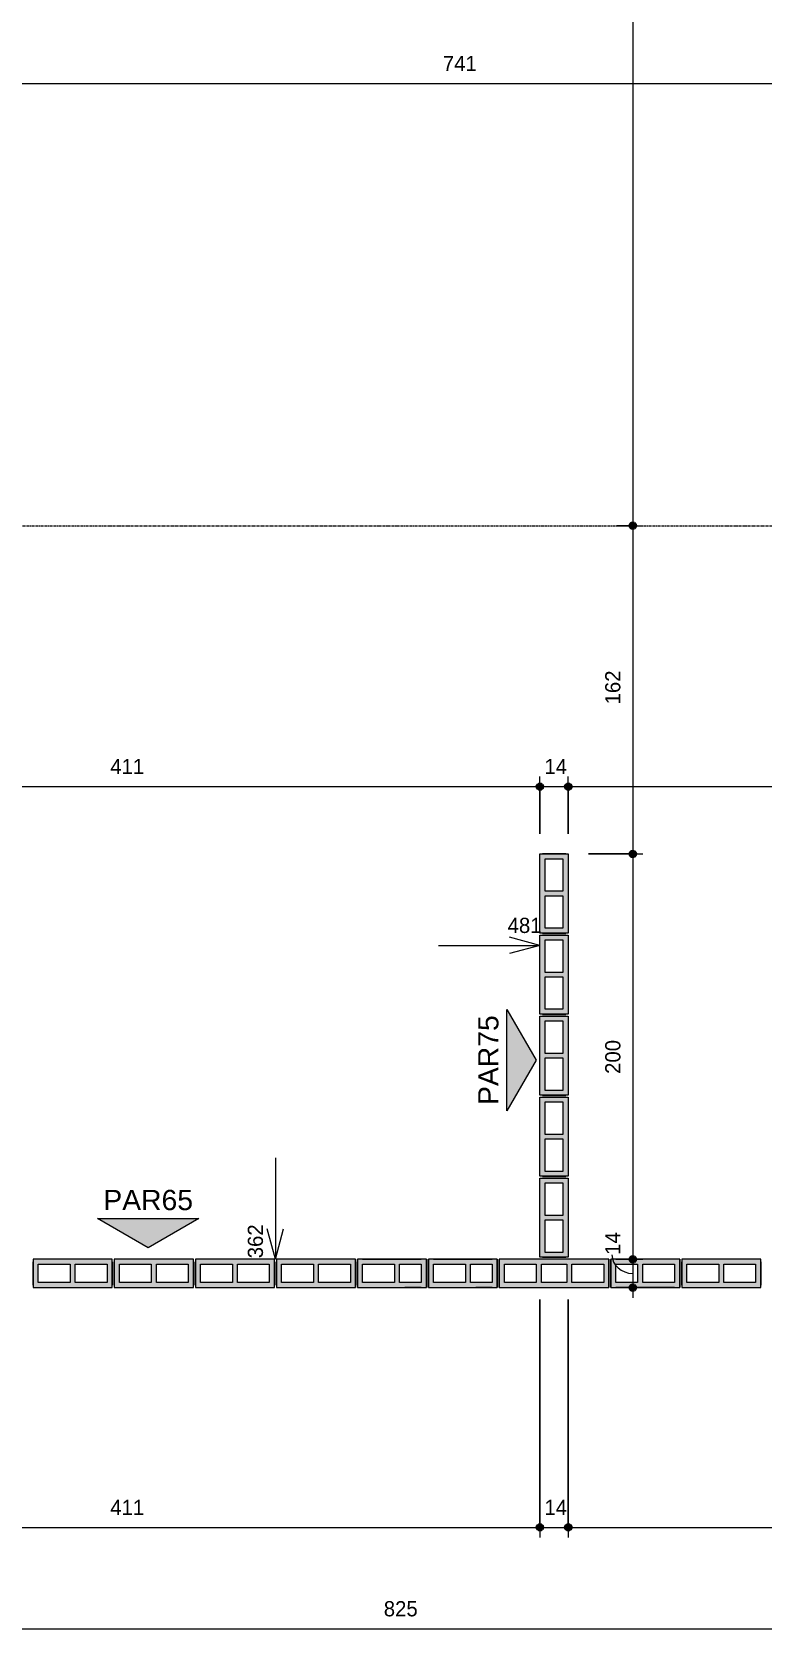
# Model space of a CAD drawing. Header units: centimetres. Extents: x 170 to 13828, y -2277 to 8860.
# Drawn here: x 13027 to 13387, y -686 to 110 of the extents above; entities that cross this region are included whole.
import ezdxf

# ---------------------------------------------------------------- set-up
doc = ezdxf.new("R2010")
doc.units = ezdxf.units.CM
doc.linetypes.add('Linha de eixo', pattern=[2.2225, 1.27, -0.3175, 0.3175, -0.3175])
for name, color, linetype, lineweight, true_color in [('A-ANNO-DIMS-1', 1, 'Continuous', 9, 0xff0000), ('G-ANNO-SYMB-1', 251, 'Continuous', 9, 0x646464), ('S-BEAM-3', 9, 'Continuous', 9, 0xc0c0c0), ('S-BEAM-4', 98, 'Continuous', 9, 0x004000), ('S-BEAM-8', 142, 'Continuous', 9, 0x0080c0)]:
    doc.layers.add(name, color=color, linetype=linetype, lineweight=lineweight, true_color=true_color)
for name, color, linetype, lineweight in [('A-ANNO-DIMS-50', 7, 'Continuous', 9), ('A-DETL-GENF', 7, 'Continuous', 9), ('G-ANNO-SYMB', 7, 'Continuous', 9), ('S-BEAM', 7, 'Continuous', 9), ('S-BEAM-2', 7, 'Continuous', 13), ('S-GRID-1', 7, 'Linha de eixo', 9)]:
    doc.layers.add(name, color=color, linetype=linetype, lineweight=lineweight)
doc.styles.add('Arial_1', font='arial.ttf', dxfattribs={"height": 10})
doc.styles.add('Bahnschrift_13', font='', dxfattribs={"height": 7.5})
doc.styles.get('Bahnschrift_13').set_extended_font_data('Bahnschrift')
doc.dimstyles.new('COTA_ACUMULADA', dxfattribs={"dimscale": 30.48, "dimtxt": 8.33133, "dimasz": 0.049213, "dimexe": 0, "dimexo": 0.0625, "dimgap": 0.131234, "dimtad": 0, "dimjust": 2, "dimdec": 0, "dimzin": 0, "dimdsep": 46, "dimtxsty": 'Bahnschrift_13', "dimblk1": 'NONE', "dimblk2": 'OPEN30', "dimsah": 1, "dimcen": 0.09, "dimse1": 1, "dimsd1": 1, "dimazin": 0, "dimtfac": 1, "dimtdec": 4, "dimtix": 1, "dimtmove": 2, "dimatfit": 3, "dimfxl": 0, "dimfxlon": 1, "dimtvp": 1, "dimtolj": 1, "dimtzin": 0, "dimarcsym": 2})
doc.dimstyles.new('COTA_LINEAR', dxfattribs={"dimscale": 30.48, "dimtxt": 8.33133, "dimasz": 0.393701, "dimexe": 0.164042, "dimexo": 0.328084, "dimgap": 0.131234, "dimtad": 1, "dimdec": 0, "dimzin": 0, "dimdsep": 46, "dimtxsty": 'Bahnschrift_13', "dimblk1": 'DOTSMALL', "dimblk2": 'DOTSMALL', "dimsah": 1, "dimcen": 0.09, "dimdle": 0.164042, "dimazin": 0, "dimtfac": 1, "dimtdec": 4, "dimtix": 1, "dimtmove": 0, "dimatfit": 3, "dimfxl": 1, "dimtvp": 1, "dimtolj": 1, "dimtzin": 0, "dimarcsym": 2})
doc.dimstyles.new('COTA_LINEAR_2', dxfattribs={"dimscale": 30.48, "dimtxt": 8.33133, "dimasz": 0.393701, "dimexe": 0.164042, "dimexo": 0.328084, "dimgap": 0.131234, "dimtad": 1, "dimdec": 0, "dimzin": 0, "dimdsep": 46, "dimtxsty": 'Bahnschrift_13', "dimblk1": 'DOTSMALL', "dimblk2": 'DOTSMALL', "dimsah": 1, "dimcen": 0.09, "dimdle": 0.164042, "dimazin": 0, "dimtfac": 1, "dimtdec": 4, "dimtix": 1, "dimtmove": 1, "dimatfit": 3, "dimfxl": 1, "dimtvp": 1, "dimtolj": 1, "dimtzin": 0, "dimarcsym": 2})

# ---------------------------------------------------------------- blocks, each defined once
blk = doc.blocks.new('LEONE - BLOCO 14X39X1 - LEONE - BLOCO 14X39X19-2886981-COBERTURA - MODULAÇÃO 2ª FIADA')
at = {"layer": 'S-BEAM-3'}
h = blk.add_hatch(color=256, dxfattribs=at)
h.paths.add_polyline_path([(-3.78, -7), (19.5, -7), (19.5, 7), (-19.5, 7), (-19.5, -7)])
h.paths.add_polyline_path([(-3.78, -4.5), (-17, -4.5), (-17, 4.5), (-1.25, 4.5), (-1.25, -4.5)])
h.paths.add_polyline_path([(1.25, -4.5), (1.25, 4.5), (17, 4.5), (17, -4.5)])
at = {"layer": 'A-DETL-GENF'}
for p, q in [((19.5, 7), (-19.5, 7)), ((-19.5, 7), (-19.5, 0)), ((-19.5, 0), (-19.5, -7)), ((-17, -4.5), (-17, 4.5)), ((-17, 4.5), (-1.25, 4.5)), ((-1.25, 4.5), (-1.25, -4.5)), ((1.25, -4.5), (1.25, 4.5)), ((1.25, 4.5), (17, 4.5)), ((17, 4.5), (17, -4.5)), ((19.5, 0), (19.5, 7)), ((19.5, -7), (19.5, 0)), ((-19.5, -7), (19.5, -7)), ((-1.25, -4.5), (-17, -4.5)), ((17, -4.5), (1.25, -4.5))]:
    blk.add_line(p, q, dxfattribs=at)
at = {"layer": 'S-BEAM-2'}
for p, q in [((-19.5, 7), (-19.5, -7)), ((19.5, 7), (-19.5, 7)), ((-19.5, 5.75), (-19.5, -5.75)), ((-19.5, -5.75), (-19.5, 5.75)), ((19.5, -7), (19.5, 7)), ((19.5, -7), (19.5, 7)), ((19.5, 5.75), (19.5, -5.75)), ((-19.5, -7), (19.5, -7))]:
    blk.add_line(p, q, dxfattribs=at)
at = {"layer": 'S-BEAM-3'}
for p, q in [((-17, 4.5), (-1.25, 4.5)), ((-17, -4.5), (-17, 4.5)), ((-1.25, 4.5), (-1.25, -4.5)), ((1.25, 4.5), (17, 4.5)), ((1.25, -4.5), (1.25, 4.5)), ((17, 4.5), (17, -4.5)), ((-1.25, -4.5), (-17, -4.5)), ((17, -4.5), (1.25, -4.5))]:
    blk.add_line(p, q, dxfattribs=at)
blk = doc.blocks.new('LEONE - BLOCO 14x34x19 - LEONE - BLOCO 14x34x19-541693-COBERTURA - MODULAÇÃO 2ª FIADA')
at = {"layer": 'S-BEAM-8'}
h = blk.add_hatch(color=256, dxfattribs=at)
h.paths.add_polyline_path([(8.2742, -7), (19.5, -7), (19.5, 7), (-14.5, 7), (-14.5, -7), (2.5, -7)])
h.paths.add_polyline_path([(17, -4.5), (1.25, -4.5), (1.25, 4.5), (17, 4.5)])
h.paths.add_polyline_path([(-1.25, -4.5), (-12, -4.5), (-12, 4.5), (-1.25, 4.5)])
at = {"layer": 'A-DETL-GENF'}
for p, q in [((-14.5, 7), (-14.5, 0)), ((2.5, 7), (-14.5, 7)), ((-14.5, 0), (-14.5, -7)), ((-12, -4.5), (-12, 4.5)), ((-12, 4.5), (-1.25, 4.5)), ((-1.25, 4.5), (-1.25, -4.5)), ((1.25, 4.5), (17, 4.5)), ((1.25, -4.5), (1.25, 4.5)), ((19.5, 7), (2.5, 7)), ((17, 4.5), (17, -4.5)), ((19.5, 0), (19.5, 7)), ((19.5, -7), (19.5, 0)), ((-14.5, -7), (2.5, -7)), ((-1.25, -4.5), (-12, -4.5)), ((17, -4.5), (1.25, -4.5)), ((2.5, -7), (19.5, -7))]:
    blk.add_line(p, q, dxfattribs=at)
at = {"layer": 'S-BEAM-2'}
for p, q in [((-14.5, 7), (-14.5, -7)), ((19.5, 7), (-14.5, 7)), ((-14.5, 7), (-14.5, -7)), ((-14.5, -7), (-14.5, 6.8804)), ((-14.5, 5.75), (-14.5, -5.75)), ((-14.5, -5.75), (-14.5, 5.75)), ((-12, 7), (-3.9375, 7)), ((-12, 7), (-3.9375, 7)), ((17, 7), (-12, 7)), ((19.5, -7), (19.5, 7)), ((19.5, 7), (19.5, -7)), ((19.5, -7), (19.5, 7)), ((19.5, -5.75), (19.5, 5.75)), ((19.5, 5.75), (19.5, -5.75)), ((-14.5, -7), (19.5, -7)), ((-12, -7), (-3.9375, -7)), ((-12, -7), (-3.9375, -7)), ((17, -7), (-12, -7))]:
    blk.add_line(p, q, dxfattribs=at)
at = {"layer": 'S-BEAM-3'}
for p, q in [((-12, 4.5), (-1.25, 4.5)), ((-12, -4.5), (-12, 4.5)), ((-1.25, 4.5), (-1.25, -4.5)), ((1.25, 4.5), (17, 4.5)), ((1.25, -4.5), (1.25, 4.5)), ((17, 4.5), (17, -4.5)), ((-1.25, -4.5), (-12, -4.5)), ((17, -4.5), (1.25, -4.5))]:
    blk.add_line(p, q, dxfattribs=at)
blk = doc.blocks.new('LEONE - BLOCO 14X54X19 - LEONE - BLOCO 14X54X19-V5-COBERTURA - MODULAÇÃO 2ª FIADA')
at = {"layer": 'S-BEAM-4'}
h = blk.add_hatch(color=256, dxfattribs=at)
h.paths.add_polyline_path([(-27, 7), (-27, -7), (27, -7), (27, 7), (0, 7)])
h.paths.add_polyline_path([(16.88, 4.5), (24.5, 4.5), (24.5, -4.5), (8.75, -4.5), (8.75, 4.5)])
h.paths.add_polyline_path([(6.25, 4.5), (6.25, -4.5), (-6.25, -4.5), (-6.25, 4.5), (0, 4.5)])
h.paths.add_polyline_path([(-24.5, 4.5), (-8.75, 4.5), (-8.75, -4.5), (-24.5, -4.5), (-24.5, 0)])
at = {"layer": 'A-DETL-GENF'}
for p, q in [((-27, 7), (-27, 0)), ((0, 7), (-27, 7)), ((-27, 0), (-27, -7)), ((-24.5, -4.5), (-24.5, 4.5)), ((-24.5, 4.5), (-8.75, 4.5)), ((-8.75, 4.5), (-8.75, -4.5)), ((-6.25, 4.5), (6.25, 4.5)), ((-6.25, -4.5), (-6.25, 4.5)), ((27, 7), (0, 7)), ((6.25, 4.5), (6.25, -4.5)), ((8.75, -4.5), (8.75, 4.5)), ((8.75, 4.5), (24.5, 4.5)), ((24.5, 4.5), (24.5, -4.5)), ((27, 0), (27, 7)), ((-27, -7), (0, -7)), ((-8.75, -4.5), (-24.5, -4.5)), ((6.25, -4.5), (-6.25, -4.5)), ((0, -7), (27, -7)), ((24.5, -4.5), (8.75, -4.5)), ((27, -7), (27, 0))]:
    blk.add_line(p, q, dxfattribs=at)
at = {"layer": 'S-BEAM-2'}
for p, q in [((-27, 7), (-27, -7)), ((27, 7), (-27, 7)), ((-27, 7), (-27, -7)), ((-27, -7), (-27, 6.88)), ((-27, 5.75), (-27, -5.75)), ((-27, -5.75), (-27, 5.75)), ((27, -7), (27, 7)), ((27, 7), (27, -7)), ((27, -7), (27, 7)), ((27, -5.75), (27, 5.75)), ((27, 5.75), (27, -5.75)), ((-27, -7), (27, -7))]:
    blk.add_line(p, q, dxfattribs=at)
at = {"layer": 'S-BEAM-3'}
for p, q in [((-24.5, 4.5), (-8.75, 4.5)), ((-24.5, -4.5), (-24.5, 4.5)), ((-8.75, 4.5), (-8.75, -4.5)), ((-6.25, 4.5), (6.25, 4.5)), ((-6.25, -4.5), (-6.25, 4.5)), ((6.25, 4.5), (6.25, -4.5)), ((8.75, 4.5), (24.5, 4.5)), ((8.75, -4.5), (8.75, 4.5)), ((24.5, 4.5), (24.5, -4.5)), ((-8.75, -4.5), (-24.5, -4.5)), ((6.25, -4.5), (-6.25, -4.5)), ((24.5, -4.5), (8.75, -4.5))]:
    blk.add_line(p, q, dxfattribs=at)
blk = doc.blocks.new('LEONE - BLOCO 14X39X1 - LEONE - BLOCO 14X39X19-V1-COBERTURA - MODULAÇÃO 2ª FIADA')
at = {"layer": 'S-BEAM-3'}
h = blk.add_hatch(color=256, dxfattribs=at)
h.paths.add_polyline_path([(-19.5, -7), (19.5, -7), (19.5, 7), (-19.5, 7), (-19.5, -4.5)])
h.paths.add_polyline_path([(1.25, -4.5), (1.25, 4.5), (17, 4.5), (17, -4.5)])
h.paths.add_polyline_path([(-1.25, -4.5), (-17, -4.5), (-17, 4.5), (-1.25, 4.5), (-1.25, -4.16)])
at = {"layer": 'A-DETL-GENF'}
for p, q in [((19.5, 7), (-19.5, 7)), ((-19.5, 7), (-19.5, 0)), ((-19.5, 0), (-19.5, -7)), ((-17, -4.5), (-17, 4.5)), ((-17, 4.5), (-1.25, 4.5)), ((-1.25, 4.5), (-1.25, -4.5)), ((1.25, -4.5), (1.25, 4.5)), ((1.25, 4.5), (17, 4.5)), ((17, 4.5), (17, -4.5)), ((19.5, 0), (19.5, 7)), ((19.5, -7), (19.5, 0)), ((-19.5, -7), (19.5, -7)), ((-1.25, -4.5), (-17, -4.5)), ((17, -4.5), (1.25, -4.5))]:
    blk.add_line(p, q, dxfattribs=at)
at = {"layer": 'S-BEAM-2'}
for p, q in [((-19.5, 7), (-19.5, -7)), ((19.5, 7), (-19.5, 7)), ((-19.5, 5.75), (-19.5, -5.75)), ((-19.5, -5.75), (-19.5, 5.75)), ((19.5, -7), (19.5, 7)), ((19.5, -7), (19.5, 7)), ((19.5, 5.75), (19.5, -5.75)), ((-19.5, -7), (19.5, -7))]:
    blk.add_line(p, q, dxfattribs=at)
at = {"layer": 'S-BEAM-3'}
for p, q in [((-17, 4.5), (-1.25, 4.5)), ((-17, -4.5), (-17, 4.5)), ((-1.25, 4.5), (-1.25, -4.5)), ((1.25, 4.5), (17, 4.5)), ((1.25, -4.5), (1.25, 4.5)), ((17, 4.5), (17, -4.5)), ((-1.25, -4.5), (-17, -4.5)), ((17, -4.5), (1.25, -4.5))]:
    blk.add_line(p, q, dxfattribs=at)
blk = doc.blocks.new('LEONE - BLOCO 14x34x19 - LEONE - BLOCO 14x34x19-V3-COBERTURA - MODULAÇÃO 2ª FIADA')
at = {"layer": 'S-BEAM-8'}
h = blk.add_hatch(color=256, dxfattribs=at)
h.paths.add_polyline_path([(-14.5, -1.5205), (-14.5, -7), (19.5, -7), (19.5, 7), (-14.5, 7), (-14.5, 0)])
h.paths.add_polyline_path([(-12, -4.5), (-12, 4.5), (-1.25, 4.5), (-1.25, -4.5)])
h.paths.add_polyline_path([(1.25, -4.5), (1.25, 4.5), (17, 4.5), (17, -4.5), (2.5, -4.5)])
at = {"layer": 'A-DETL-GENF'}
for p, q in [((-14.5, 7), (-14.5, 0)), ((2.5, 7), (-14.5, 7)), ((-14.5, 0), (-14.5, -7)), ((-12, -4.5), (-12, 4.5)), ((-12, 4.5), (-1.25, 4.5)), ((-1.25, 4.5), (-1.25, -4.5)), ((1.25, 4.5), (17, 4.5)), ((1.25, -4.5), (1.25, 4.5)), ((19.5, 7), (2.5, 7)), ((17, 4.5), (17, -4.5)), ((19.5, 0), (19.5, 7)), ((19.5, -7), (19.5, 0)), ((-14.5, -7), (2.5, -7)), ((-1.25, -4.5), (-12, -4.5)), ((17, -4.5), (1.25, -4.5)), ((2.5, -7), (19.5, -7))]:
    blk.add_line(p, q, dxfattribs=at)
at = {"layer": 'S-BEAM-2'}
for p, q in [((-14.5, 7), (-14.5, -7)), ((19.5, 7), (-14.5, 7)), ((-14.5, 7), (-14.5, -7)), ((-14.5, -7), (-14.5, 6.8804)), ((-14.5, 5.75), (-14.5, -5.75)), ((-14.5, -5.75), (-14.5, 5.75)), ((-12, 7), (-3.9375, 7)), ((-12, 7), (-3.9375, 7)), ((17, 7), (-12, 7)), ((19.5, -7), (19.5, 7)), ((19.5, 7), (19.5, -7)), ((19.5, -7), (19.5, 7)), ((19.5, -5.75), (19.5, 5.75)), ((19.5, 5.75), (19.5, -5.75)), ((-14.5, -7), (19.5, -7)), ((-12, -7), (-3.9375, -7)), ((-12, -7), (-3.9375, -7)), ((17, -7), (-12, -7))]:
    blk.add_line(p, q, dxfattribs=at)
at = {"layer": 'S-BEAM-3'}
for p, q in [((-12, 4.5), (-1.25, 4.5)), ((-12, -4.5), (-12, 4.5)), ((-1.25, 4.5), (-1.25, -4.5)), ((1.25, 4.5), (17, 4.5)), ((1.25, -4.5), (1.25, 4.5)), ((17, 4.5), (17, -4.5)), ((-1.25, -4.5), (-12, -4.5)), ((17, -4.5), (1.25, -4.5))]:
    blk.add_line(p, q, dxfattribs=at)
blk = doc.blocks.new('LEONE - BLOCO 14X39X1 - LEONE - BLOCO 14X39X19-V10-COBERTURA - MODULAÇÃO 2ª FIADA')
at = {"layer": 'S-BEAM-3'}
h = blk.add_hatch(color=256, dxfattribs=at)
h.paths.add_polyline_path([(-19.5, 0), (-19.5, -7), (19.5, -7), (19.5, 7), (-19.5, 7), (-19.5, 4.5)])
h.paths.add_polyline_path([(-17, 4.5), (-1.25, 4.5), (-1.25, -4.5), (-17, -4.5)])
h.paths.add_polyline_path([(1.25, -4.5), (1.25, 4.5), (17, 4.5), (17, -4.5), (11.55, -4.5)])
at = {"layer": 'A-DETL-GENF'}
for p, q in [((-19.5, 7), (19.5, 7)), ((-19.5, 0), (-19.5, 7)), ((-1.25, 4.5), (-17, 4.5)), ((-17, 4.5), (-17, -4.5)), ((-1.25, -4.5), (-1.25, 4.5)), ((1.25, 4.5), (1.25, -4.5)), ((17, 4.5), (1.25, 4.5)), ((17, -4.5), (17, 4.5)), ((19.5, 7), (19.5, 0)), ((-19.5, -7), (-19.5, 0)), ((19.5, -7), (-19.5, -7)), ((-17, -4.5), (-1.25, -4.5)), ((1.25, -4.5), (17, -4.5)), ((19.5, 0), (19.5, -7))]:
    blk.add_line(p, q, dxfattribs=at)
at = {"layer": 'S-BEAM-2'}
for p, q in [((-19.5, -7), (-19.5, 7)), ((-19.5, 7), (19.5, 7)), ((-19.5, -5.75), (-19.5, 5.75)), ((-19.5, 5.75), (-19.5, -5.75)), ((19.5, 7), (19.5, -7)), ((19.5, 7), (19.5, -7)), ((19.5, -5.75), (19.5, 5.75)), ((19.5, -7), (-19.5, -7))]:
    blk.add_line(p, q, dxfattribs=at)
at = {"layer": 'S-BEAM-3'}
for p, q in [((-1.25, 4.5), (-17, 4.5)), ((-17, 4.5), (-17, -4.5)), ((-1.25, -4.5), (-1.25, 4.5)), ((17, 4.5), (1.25, 4.5)), ((1.25, 4.5), (1.25, -4.5)), ((17, -4.5), (17, 4.5)), ((-17, -4.5), (-1.25, -4.5)), ((1.25, -4.5), (17, -4.5))]:
    blk.add_line(p, q, dxfattribs=at)
blk = doc.blocks.new('Elevação - Número de detalhe-142644-COBERTURA - MODULAÇÃO 2ª FIADA')
at = {"layer": 'G-ANNO-SYMB-1'}
blk.add_hatch(color=256, dxfattribs=at).paths.add_polyline_path([(0.5, 0), (-0.5, 0), (0, 0.289)])
at = {"layer": 'G-ANNO-SYMB'}
for p, q in [((0, 0.289), (-0.5, 0)), ((0.5, 0), (0, 0.289)), ((-0.5, 0), (0.5, 0))]:
    blk.add_line(p, q, dxfattribs=at)
blk = doc.blocks.new('DIMBLOCK32-COBERTURA - MODULAÇÃO 2ª FIADA')
at = {"layer": 'A-ANNO-DIMS-50', "lineweight": 35, "true_color": 0xff0000}
h = blk.add_hatch(color=1, dxfattribs=at)
edge = h.paths.add_edge_path()
edge.add_arc((12866.14, -628.11), 1.5, 0, 360)
h = blk.add_hatch(color=1, dxfattribs=at)
edge = h.paths.add_edge_path()
edge.add_arc((13277.14, -628.11), 1.5, 0, 360)
at = {"layer": 'A-ANNO-DIMS-50', "color": 1, "true_color": 0xff0000}
for p, q in [((13277.14, -515.59), (13277.14, -633.11)), ((13277.14, -628.11), (13277.14, -515.59)), ((12866.14, -580.59), (12866.14, -633.11)), ((12866.14, -628.11), (12866.14, -580.59)), ((12866.14, -628.11), (13277.14, -628.11))]:
    blk.add_line(p, q, dxfattribs=at)
at = {"layer": 'A-ANNO-DIMS-50', "color": 1, "lineweight": 35, "true_color": 0xff0000}
for centre in [(12866.14, -628.11), (13277.14, -628.11)]:
    blk.add_circle(centre, 1.5, dxfattribs=at)
at = {"layer": 'A-ANNO-DIMS-50', "color": 0, "insert": (13065.14, -614.47), "char_height": 7.5, "width": 15.6023, "attachment_point": 1, "line_spacing_factor": 1.009858, "style": 'Bahnschrift_13'}
blk.add_mtext('411', dxfattribs=at)
blk = doc.blocks.new('_DotSmall')
at = {"color": 0, "linetype": 'ByBlock', "const_width": 0.5}
blk.add_lwpolyline([(-0.0625, 0, 1), (0.0625, 0, 1)], format="xyb", close=True, dxfattribs=at)
blk = doc.blocks.new('DIMBLOCK33-COBERTURA - MODULAÇÃO 2ª FIADA')
at = {"layer": 'A-ANNO-DIMS-50', "lineweight": 35, "true_color": 0xff0000}
h = blk.add_hatch(color=1, dxfattribs=at)
edge = h.paths.add_edge_path()
edge.add_arc((13277.14, -628.11), 1.5, 0, 360)
h = blk.add_hatch(color=1, dxfattribs=at)
edge = h.paths.add_edge_path()
edge.add_arc((13291.14, -628.11), 1.5, 0, 360)
at = {"layer": 'A-ANNO-DIMS-50', "color": 1, "true_color": 0xff0000}
for p, q in [((13277.14, -515.59), (13277.14, -633.11)), ((13277.14, -628.11), (13277.14, -515.59)), ((13291.14, -515.59), (13291.14, -633.11)), ((13291.14, -628.11), (13291.14, -515.59)), ((13277.14, -628.11), (13291.14, -628.11))]:
    blk.add_line(p, q, dxfattribs=at)
at = {"layer": 'A-ANNO-DIMS-50', "color": 1, "lineweight": 35, "true_color": 0xff0000}
for centre in [(13277.14, -628.11), (13291.14, -628.11)]:
    blk.add_circle(centre, 1.5, dxfattribs=at)
at = {"layer": 'A-ANNO-DIMS-50', "color": 0, "insert": (13279.41, -614.47), "char_height": 7.5, "width": 11.3609, "attachment_point": 1, "line_spacing_factor": 1.009858, "style": 'Bahnschrift_13'}
blk.add_mtext('14', dxfattribs=at)
blk = doc.blocks.new('DIMBLOCK34-COBERTURA - MODULAÇÃO 2ª FIADA')
at = {"layer": 'A-ANNO-DIMS-50', "lineweight": 35, "true_color": 0xff0000}
h = blk.add_hatch(color=1, dxfattribs=at)
edge = h.paths.add_edge_path()
edge.add_arc((13291.14, -628.11), 1.5, 0, 360)
h = blk.add_hatch(color=1, dxfattribs=at)
edge = h.paths.add_edge_path()
edge.add_arc((13607.14, -628.11), 1.5, 0, 360)
at = {"layer": 'A-ANNO-DIMS-50', "color": 1, "true_color": 0xff0000}
for p, q in [((13291.14, -515.59), (13291.14, -633.11)), ((13291.14, -628.11), (13291.14, -515.59)), ((13607.14, -516.59), (13607.14, -633.11)), ((13607.14, -628.11), (13607.14, -516.59)), ((13291.14, -628.11), (13607.14, -628.11))]:
    blk.add_line(p, q, dxfattribs=at)
at = {"layer": 'A-ANNO-DIMS-50', "color": 1, "lineweight": 35, "true_color": 0xff0000}
for centre in [(13291.14, -628.11), (13607.14, -628.11)]:
    blk.add_circle(centre, 1.5, dxfattribs=at)
at = {"layer": 'A-ANNO-DIMS-50', "color": 0, "insert": (13441.89, -614.47), "char_height": 7.5, "width": 17.4201, "attachment_point": 1, "line_spacing_factor": 1.009858, "style": 'Bahnschrift_13'}
blk.add_mtext('316', dxfattribs=at)
blk = doc.blocks.new('DIMBLOCK38-COBERTURA - MODULAÇÃO 2ª FIADA')
at = {"layer": 'A-ANNO-DIMS-50', "lineweight": 35, "true_color": 0xff0000}
h = blk.add_hatch(color=1, dxfattribs=at)
edge = h.paths.add_edge_path()
edge.add_arc((12796.14, -678.11), 1.5, 0, 360)
h = blk.add_hatch(color=1, dxfattribs=at)
edge = h.paths.add_edge_path()
edge.add_arc((13621.14, -678.11), 1.5, 0, 360)
at = {"layer": 'A-ANNO-DIMS-50', "color": 1, "true_color": 0xff0000}
for p, q in [((13621.14, -519.76), (13621.14, -683.11)), ((13621.14, -678.11), (13621.14, -519.76)), ((12796.14, -685.99), (12796.14, -673.11)), ((12796.14, -678.11), (13626.14, -678.11)), ((12796.14, -678.11), (12796.14, -685.99))]:
    blk.add_line(p, q, dxfattribs=at)
at = {"layer": 'A-ANNO-DIMS-50', "color": 1, "lineweight": 35, "true_color": 0xff0000}
for centre in [(12796.14, -678.11), (13621.14, -678.11)]:
    blk.add_circle(centre, 1.5, dxfattribs=at)
at = {"layer": 'A-ANNO-DIMS-50', "color": 0, "insert": (13200.12, -664.47), "char_height": 7.5, "width": 20.4496, "attachment_point": 1, "line_spacing_factor": 1.009858, "style": 'Bahnschrift_13'}
blk.add_mtext('825', dxfattribs=at)
blk = doc.blocks.new('DIMBLOCK59-COBERTURA - MODULAÇÃO 2ª FIADA')
at = {"layer": 'A-ANNO-DIMS-50', "lineweight": 35, "true_color": 0xff0000}
h = blk.add_hatch(color=1, dxfattribs=at)
edge = h.paths.add_edge_path()
edge.add_arc((12866.14, -262.51), 1.5, 0, 360)
h = blk.add_hatch(color=1, dxfattribs=at)
edge = h.paths.add_edge_path()
edge.add_arc((13277.14, -262.51), 1.5, 0, 360)
at = {"layer": 'A-ANNO-DIMS-50', "color": 1, "true_color": 0xff0000}
for p, q in [((12866.14, -270.38), (12866.14, -257.51)), ((12866.14, -262.51), (13277.14, -262.51)), ((12866.14, -262.51), (12866.14, -270.38)), ((13277.14, -285.76), (13277.14, -257.51)), ((13277.14, -262.51), (13277.14, -285.76))]:
    blk.add_line(p, q, dxfattribs=at)
at = {"layer": 'A-ANNO-DIMS-50', "color": 1, "lineweight": 35, "true_color": 0xff0000}
for centre in [(12866.14, -262.51), (13277.14, -262.51)]:
    blk.add_circle(centre, 1.5, dxfattribs=at)
at = {"layer": 'A-ANNO-DIMS-50', "color": 0, "insert": (13065.14, -248.86), "char_height": 7.5, "width": 15.6023, "attachment_point": 1, "line_spacing_factor": 1.009858, "style": 'Bahnschrift_13'}
blk.add_mtext('411', dxfattribs=at)
blk = doc.blocks.new('DIMBLOCK60-COBERTURA - MODULAÇÃO 2ª FIADA')
at = {"layer": 'A-ANNO-DIMS-50', "lineweight": 35, "true_color": 0xff0000}
h = blk.add_hatch(color=1, dxfattribs=at)
edge = h.paths.add_edge_path()
edge.add_arc((13277.14, -262.51), 1.5, 0, 360)
h = blk.add_hatch(color=1, dxfattribs=at)
edge = h.paths.add_edge_path()
edge.add_arc((13291.14, -262.51), 1.5, 0, 360)
at = {"layer": 'A-ANNO-DIMS-50', "color": 1, "true_color": 0xff0000}
for p, q in [((13277.14, -285.76), (13277.14, -257.51)), ((13277.14, -262.51), (13291.14, -262.51)), ((13277.14, -262.51), (13277.14, -285.76)), ((13291.14, -285.76), (13291.14, -257.51)), ((13291.14, -262.51), (13291.14, -285.76))]:
    blk.add_line(p, q, dxfattribs=at)
at = {"layer": 'A-ANNO-DIMS-50', "color": 1, "lineweight": 35, "true_color": 0xff0000}
for centre in [(13277.14, -262.51), (13291.14, -262.51)]:
    blk.add_circle(centre, 1.5, dxfattribs=at)
at = {"layer": 'A-ANNO-DIMS-50', "color": 0, "insert": (13279.41, -248.86), "char_height": 7.5, "width": 11.3609, "attachment_point": 1, "line_spacing_factor": 1.009858, "style": 'Bahnschrift_13'}
blk.add_mtext('14', dxfattribs=at)
blk = doc.blocks.new('DIMBLOCK61-COBERTURA - MODULAÇÃO 2ª FIADA')
at = {"layer": 'A-ANNO-DIMS-50', "lineweight": 35, "true_color": 0xff0000}
h = blk.add_hatch(color=1, dxfattribs=at)
edge = h.paths.add_edge_path()
edge.add_arc((13291.14, -262.51), 1.5, 0, 360)
h = blk.add_hatch(color=1, dxfattribs=at)
edge = h.paths.add_edge_path()
edge.add_arc((13607.14, -262.51), 1.5, 0, 360)
at = {"layer": 'A-ANNO-DIMS-50', "color": 1, "true_color": 0xff0000}
for p, q in [((13291.14, -285.76), (13291.14, -257.51)), ((13291.14, -262.51), (13612.14, -262.51)), ((13291.14, -262.51), (13291.14, -285.76)), ((13607.14, -280.76), (13607.14, -257.51)), ((13607.14, -262.51), (13607.14, -280.76))]:
    blk.add_line(p, q, dxfattribs=at)
at = {"layer": 'A-ANNO-DIMS-50', "color": 1, "lineweight": 35, "true_color": 0xff0000}
for centre in [(13291.14, -262.51), (13607.14, -262.51)]:
    blk.add_circle(centre, 1.5, dxfattribs=at)
at = {"layer": 'A-ANNO-DIMS-50', "color": 0, "insert": (13441.89, -248.86), "char_height": 7.5, "width": 17.4201, "attachment_point": 1, "line_spacing_factor": 1.009858, "style": 'Bahnschrift_13'}
blk.add_mtext('316', dxfattribs=at)
blk = doc.blocks.new('DIMBLOCK98-COBERTURA - MODULAÇÃO 2ª FIADA')
at = {"layer": 'A-ANNO-DIMS-50', "lineweight": 35, "true_color": 0xff0000}
h = blk.add_hatch(color=1, dxfattribs=at)
edge = h.paths.add_edge_path()
edge.add_arc((12866.14, 84.44), 1.5, 0, 360)
h = blk.add_hatch(color=1, dxfattribs=at)
edge = h.paths.add_edge_path()
edge.add_arc((13607.14, 84.44), 1.5, 0, 360)
at = {"layer": 'A-ANNO-DIMS-50', "color": 1, "true_color": 0xff0000}
for p, q in [((12866.14, 34.24), (12866.14, 89.44)), ((13607.14, 79.24), (13607.14, 89.44)), ((12866.14, 84.44), (13612.14, 84.44)), ((12866.14, 84.44), (12866.14, 34.24)), ((13607.14, 84.44), (13607.14, 79.24))]:
    blk.add_line(p, q, dxfattribs=at)
at = {"layer": 'A-ANNO-DIMS-50', "color": 1, "lineweight": 35, "true_color": 0xff0000}
for centre in [(12866.14, 84.44), (13607.14, 84.44)]:
    blk.add_circle(centre, 1.5, dxfattribs=at)
at = {"layer": 'A-ANNO-DIMS-50', "color": 0, "insert": (13229.26, 98.08), "char_height": 7.5, "width": 17.723, "attachment_point": 1, "line_spacing_factor": 1.009858, "style": 'Bahnschrift_13'}
blk.add_mtext('741', dxfattribs=at)
blk = doc.blocks.new('DIMBLOCK114-COBERTURA - MODULAÇÃO 2ª FIADA')
at = {"layer": 'A-ANNO-DIMS-50', "color": 1, "true_color": 0xff0000}
for p, q in [((13146.64, -445.76), (13146.64, -495.76)), ((13146.64, -495.76), (13142.62, -480.76)), ((13146.64, -495.76), (13150.66, -480.76)), ((13146.64, -495.76), (13146.64, -495.76)), ((13146.64, -495.76), (13146.64, -495.76))]:
    blk.add_line(p, q, dxfattribs=at)
at = {"layer": 'A-ANNO-DIMS-50', "color": 0, "insert": (13133, -495.26), "char_height": 7.5, "width": 19.6922, "attachment_point": 1, "rotation": 90, "line_spacing_factor": 1.009858, "style": 'Bahnschrift_13'}
blk.add_mtext('362', dxfattribs=at)
blk = doc.blocks.new('_None')
blk = doc.blocks.new('_Open30')
at = {"color": 0, "linetype": 'ByBlock', "lineweight": -2}
for p, q in [((-1, 0.27), (0, 0)), ((0, 0), (-1, -0.27)), ((0, 0), (-1, 0))]:
    blk.add_line(p, q, dxfattribs=at)
blk = doc.blocks.new('DIMBLOCK125-COBERTURA - MODULAÇÃO 2ª FIADA')
at = {"layer": 'A-ANNO-DIMS-50', "color": 1, "true_color": 0xff0000}
for p, q in [((13227.14, -340.9), (13277.14, -340.9)), ((13277.14, -340.9), (13262.14, -336.88)), ((13277.14, -340.9), (13262.14, -344.92)), ((13277.14, -340.9), (13277.14, -340.9)), ((13277.14, -340.9), (13277.14, -340.9))]:
    blk.add_line(p, q, dxfattribs=at)
at = {"layer": 'A-ANNO-DIMS-50', "color": 0, "insert": (13261.24, -327.25), "char_height": 7.5, "width": 18.4804, "attachment_point": 1, "line_spacing_factor": 1.009858, "style": 'Bahnschrift_13'}
blk.add_mtext('481', dxfattribs=at)
blk = doc.blocks.new('DIMBLOCK126-COBERTURA - MODULAÇÃO 2ª FIADA')
at = {"layer": 'A-ANNO-DIMS-50', "color": 1, "true_color": 0xff0000}
for p, q in [((13557.14, -340.9), (13607.14, -340.9)), ((13607.14, -340.9), (13592.14, -336.88)), ((13607.14, -340.9), (13592.14, -344.92)), ((13607.14, -340.9), (13607.14, -340.9)), ((13607.14, -340.9), (13607.14, -340.9))]:
    blk.add_line(p, q, dxfattribs=at)
at = {"layer": 'A-ANNO-DIMS-50', "color": 0, "insert": (13593.64, -327.25), "char_height": 7.5, "width": 15.6023, "attachment_point": 1, "line_spacing_factor": 1.009858, "style": 'Bahnschrift_13'}
blk.add_mtext('811', dxfattribs=at)
blk = doc.blocks.new('DIMBLOCK160-COBERTURA - MODULAÇÃO 2ª FIADA')
at = {"layer": 'A-ANNO-DIMS-50', "lineweight": 35, "true_color": 0xff0000}
h = blk.add_hatch(color=1, dxfattribs=at)
edge = h.paths.add_edge_path()
edge.add_arc((13323.03, 430.24), 1.5, 0, 360)
h = blk.add_hatch(color=1, dxfattribs=at)
edge = h.paths.add_edge_path()
edge.add_arc((13323.03, -133.76), 1.5, 0, 360)
at = {"layer": 'A-ANNO-DIMS-50', "color": 1, "true_color": 0xff0000}
for p, q in [((13315.15, 430.24), (13328.03, 430.24)), ((13323.03, 430.24), (13315.15, 430.24)), ((13323.03, 430.24), (13323.03, -133.76)), ((13315.15, -133.76), (13328.03, -133.76)), ((13323.03, -133.76), (13315.15, -133.76))]:
    blk.add_line(p, q, dxfattribs=at)
at = {"layer": 'A-ANNO-DIMS-50', "color": 1, "lineweight": 35, "true_color": 0xff0000}
for centre in [(13323.03, 430.24), (13323.03, -133.76)]:
    blk.add_circle(centre, 1.5, dxfattribs=at)
at = {"layer": 'A-ANNO-DIMS-50', "color": 0, "insert": (13309.38, 139.72), "char_height": 7.5, "width": 20.4496, "attachment_point": 1, "rotation": 90, "line_spacing_factor": 1.009858, "style": 'Bahnschrift_13'}
blk.add_mtext('564', dxfattribs=at)
blk = doc.blocks.new('DIMBLOCK161-COBERTURA - MODULAÇÃO 2ª FIADA')
at = {"layer": 'A-ANNO-DIMS-50', "lineweight": 35, "true_color": 0xff0000}
h = blk.add_hatch(color=1, dxfattribs=at)
edge = h.paths.add_edge_path()
edge.add_arc((13323.03, -133.76), 1.5, 0, 360)
h = blk.add_hatch(color=1, dxfattribs=at)
edge = h.paths.add_edge_path()
edge.add_arc((13323.03, -295.76), 1.5, 0, 360)
at = {"layer": 'A-ANNO-DIMS-50', "color": 1, "true_color": 0xff0000}
for p, q in [((13315.15, -133.76), (13328.03, -133.76)), ((13323.03, -133.76), (13315.15, -133.76)), ((13323.03, -133.76), (13323.03, -295.76)), ((13301.14, -295.76), (13328.03, -295.76)), ((13323.03, -295.76), (13301.14, -295.76))]:
    blk.add_line(p, q, dxfattribs=at)
at = {"layer": 'A-ANNO-DIMS-50', "color": 1, "lineweight": 35, "true_color": 0xff0000}
for centre in [(13323.03, -133.76), (13323.03, -295.76)]:
    blk.add_circle(centre, 1.5, dxfattribs=at)
at = {"layer": 'A-ANNO-DIMS-50', "color": 0, "insert": (13309.38, -221.95), "char_height": 7.5, "width": 17.2686, "attachment_point": 1, "rotation": 90, "line_spacing_factor": 1.009858, "style": 'Bahnschrift_13'}
blk.add_mtext('162', dxfattribs=at)
blk = doc.blocks.new('DIMBLOCK162-COBERTURA - MODULAÇÃO 2ª FIADA')
at = {"layer": 'A-ANNO-DIMS-50', "lineweight": 35, "true_color": 0xff0000}
h = blk.add_hatch(color=1, dxfattribs=at)
edge = h.paths.add_edge_path()
edge.add_arc((13323.03, -295.76), 1.5, 0, 360)
h = blk.add_hatch(color=1, dxfattribs=at)
edge = h.paths.add_edge_path()
edge.add_arc((13323.03, -495.76), 1.5, 0, 360)
at = {"layer": 'A-ANNO-DIMS-50', "color": 1, "true_color": 0xff0000}
for p, q in [((13301.14, -295.76), (13328.03, -295.76)), ((13323.03, -295.76), (13301.14, -295.76)), ((13323.03, -295.76), (13323.03, -495.76)), ((13315.15, -495.76), (13328.03, -495.76)), ((13323.03, -495.76), (13315.15, -495.76))]:
    blk.add_line(p, q, dxfattribs=at)
at = {"layer": 'A-ANNO-DIMS-50', "color": 1, "lineweight": 35, "true_color": 0xff0000}
for centre in [(13323.03, -295.76), (13323.03, -495.76)]:
    blk.add_circle(centre, 1.5, dxfattribs=at)
at = {"layer": 'A-ANNO-DIMS-50', "color": 0, "insert": (13309.38, -404.28), "char_height": 7.5, "width": 20.4496, "attachment_point": 1, "rotation": 90, "line_spacing_factor": 1.009858, "style": 'Bahnschrift_13'}
blk.add_mtext('200', dxfattribs=at)
blk = doc.blocks.new('DIMBLOCK163-COBERTURA - MODULAÇÃO 2ª FIADA')
at = {"layer": 'A-ANNO-DIMS-50', "lineweight": 35, "true_color": 0xff0000}
h = blk.add_hatch(color=1, dxfattribs=at)
edge = h.paths.add_edge_path()
edge.add_arc((13323.03, -495.76), 1.5, 0, 360)
h = blk.add_hatch(color=1, dxfattribs=at)
edge = h.paths.add_edge_path()
edge.add_arc((13323.03, -509.76), 1.5, 0, 360)
at = {"layer": 'A-ANNO-DIMS-50', "color": 1, "true_color": 0xff0000}
for p, q in [((13315.15, -495.76), (13328.03, -495.76)), ((13323.03, -495.76), (13315.15, -495.76)), ((13323.03, -495.76), (13323.03, -514.76)), ((13315.15, -509.76), (13328.03, -509.76)), ((13323.03, -509.76), (13315.15, -509.76))]:
    blk.add_line(p, q, dxfattribs=at)
at = {"layer": 'A-ANNO-DIMS-50', "color": 1, "lineweight": 35, "true_color": 0xff0000}
for centre in [(13323.03, -495.76), (13323.03, -509.76)]:
    blk.add_circle(centre, 1.5, dxfattribs=at)
at = {"layer": 'A-ANNO-DIMS-50', "color": 1, "true_color": 0xff0000}
blk.add_ellipse((13323.03, -493.58), major_axis=(-10.31, 0), ratio=0.889766, start_param=0, end_param=1.570796, dxfattribs=at)
at = {"layer": 'A-ANNO-DIMS-50', "color": 0, "insert": (13309.38, -493.58), "char_height": 7.5, "width": 11.3609, "attachment_point": 1, "rotation": 90, "line_spacing_factor": 1.009858, "style": 'Bahnschrift_13'}
blk.add_mtext('14', dxfattribs=at)

msp = doc.modelspace()

# ---------------------------------------------------------------- linework, layer by layer
at = {"layer": 'S-GRID-1'}
msp.add_line((10928.25, -133.76), (13762.5, -133.76), dxfattribs=at)

# ---------------------------------------------------------------- block references
at = {"layer": 'G-ANNO-SYMB', "extrusion": (0, 0, -1), "xscale": 49.99999999999998, "yscale": 49.99999999999998, "zscale": 49.99999999999998}
for p, rotation in [((-13260.89, -397.53), 90.00000000000048), ((-13083.8, -475.71), 180)]:
    msp.add_blockref('Elevação - Número de detalhe-142644-COBERTURA - MODULAÇÃO 2ª FIADA', p, dxfattribs=dict(at, rotation=rotation))
at = {"layer": 'S-BEAM'}
for name, p, rotation in [('LEONE - BLOCO 14X39X1 - LEONE - BLOCO 14X39X19-V10-COBERTURA - MODULAÇÃO 2ª FIADA', (13284.14, -315.26), 90.0000000000001), ('LEONE - BLOCO 14X39X1 - LEONE - BLOCO 14X39X19-V10-COBERTURA - MODULAÇÃO 2ª FIADA', (13284.14, -355.26), 90.0000000000001), ('LEONE - BLOCO 14X39X1 - LEONE - BLOCO 14X39X19-V10-COBERTURA - MODULAÇÃO 2ª FIADA', (13284.14, -395.26), 90.0000000000001), ('LEONE - BLOCO 14X39X1 - LEONE - BLOCO 14X39X19-V10-COBERTURA - MODULAÇÃO 2ª FIADA', (13284.14, -435.26), 90.0000000000001), ('LEONE - BLOCO 14X39X1 - LEONE - BLOCO 14X39X19-V10-COBERTURA - MODULAÇÃO 2ª FIADA', (13284.14, -475.26), 90.0000000000001), ('LEONE - BLOCO 14x34x19 - LEONE - BLOCO 14x34x19-V3-COBERTURA - MODULAÇÃO 2ª FIADA', (13206.64, -502.76), 180), ('LEONE - BLOCO 14x34x19 - LEONE - BLOCO 14x34x19-541693-COBERTURA - MODULAÇÃO 2ª FIADA', (13241.64, -502.76), 180)]:
    msp.add_blockref(name, p, dxfattribs=dict(at, rotation=rotation))
for name, p in [('LEONE - BLOCO 14X39X1 - LEONE - BLOCO 14X39X19-2886981-COBERTURA - MODULAÇÃO 2ª FIADA', (13046.64, -502.76)), ('LEONE - BLOCO 14X39X1 - LEONE - BLOCO 14X39X19-2886981-COBERTURA - MODULAÇÃO 2ª FIADA', (13086.64, -502.76)), ('LEONE - BLOCO 14X39X1 - LEONE - BLOCO 14X39X19-V1-COBERTURA - MODULAÇÃO 2ª FIADA', (13126.64, -502.76)), ('LEONE - BLOCO 14X39X1 - LEONE - BLOCO 14X39X19-2886981-COBERTURA - MODULAÇÃO 2ª FIADA', (13166.64, -502.76)), ('LEONE - BLOCO 14X54X19 - LEONE - BLOCO 14X54X19-V5-COBERTURA - MODULAÇÃO 2ª FIADA', (13284.14, -502.76)), ('LEONE - BLOCO 14x34x19 - LEONE - BLOCO 14x34x19-541693-COBERTURA - MODULAÇÃO 2ª FIADA', (13326.64, -502.76)), ('LEONE - BLOCO 14X39X1 - LEONE - BLOCO 14X39X19-2886981-COBERTURA - MODULAÇÃO 2ª FIADA', (13366.64, -502.76))]:
    msp.add_blockref(name, p, dxfattribs=at)

# ---------------------------------------------------------------- texts
at = {"layer": 'G-ANNO-SYMB', "insert": (13246.7, -419.61), "char_height": 10, "width": 54.9156, "attachment_point": 1, "rotation": 90, "style": 'Arial_1'}
msp.add_mtext('PAR75', dxfattribs=at)
at = {"layer": 'G-ANNO-SYMB', "insert": (13061.73, -461.52), "char_height": 10, "width": 54.9156, "attachment_point": 1, "style": 'Arial_1'}
msp.add_mtext('PAR65', dxfattribs=at)

# ---------------------------------------------------------------- dimensions: what is measured, and where the dimension line sits
at = {"layer": 'A-ANNO-DIMS-1'}
for base, p1, p2, override, picture, middle in [((13323.03, -133.76), (13325.15, 430.24), (13325.15, -133.76), {"dimpost": '<>', "dimfxl": 564}, 'DIMBLOCK160-COBERTURA - MODULAÇÃO 2ª FIADA', (13315.24, 148.24)), ((13323.03, -295.76), (13325.15, -133.76), (13291.14, -295.76), {"dimpost": '<>', "dimfxl": 165.531507}, 'DIMBLOCK161-COBERTURA - MODULAÇÃO 2ª FIADA', (13315.2, -214.76)), ((13323.03, -495.76), (13291.14, -295.76), (13325.15, -495.76), {"dimpost": '<>', "dimfxl": 202.870293}, 'DIMBLOCK162-COBERTURA - MODULAÇÃO 2ª FIADA', (13315.19, -395.76))]:
    dim = msp.add_linear_dim(base=base, p1=p1, p2=p2, angle=90, dimstyle='COTA_LINEAR', override=override, dxfattribs=at)
    dim.commit()
    dim.dimension.update_dxf_attribs({"geometry": picture, "text_midpoint": middle})
for base, p1, p2, override, picture, middle in [((13607.14, 84.44), (12866.14, 24.24), (13607.14, 69.24), {"dimpost": '<>', "dimfxl": 742.365139}, 'DIMBLOCK98-COBERTURA - MODULAÇÃO 2ª FIADA', (13236.64, 92.19)), ((13277.14, -262.51), (12866.14, -260.38), (13277.14, -295.76), {"dimpost": '<>', "dimfxl": 412.519312}, 'DIMBLOCK59-COBERTURA - MODULAÇÃO 2ª FIADA', (13071.64, -254.75)), ((13291.14, -262.51), (13277.14, -295.76), (13291.14, -295.76), {"dimpost": '<>', "dimfxl": 14}, 'DIMBLOCK60-COBERTURA - MODULAÇÃO 2ª FIADA', (13284.14, -254.75)), ((13607.14, -262.51), (13291.14, -295.76), (13607.14, -290.76), {"dimpost": '<>', "dimfxl": 316.039554}, 'DIMBLOCK61-COBERTURA - MODULAÇÃO 2ª FIADA', (13449.14, -254.68)), ((13277.14, -628.11), (12866.14, -570.59), (13277.14, -505.59), {"dimpost": '<>', "dimfxl": 416.108159}, 'DIMBLOCK32-COBERTURA - MODULAÇÃO 2ª FIADA', (13071.64, -620.36)), ((13291.14, -628.11), (13277.14, -505.59), (13291.14, -505.59), {"dimpost": '<>', "dimfxl": 14}, 'DIMBLOCK33-COBERTURA - MODULAÇÃO 2ª FIADA', (13284.14, -620.36)), ((13607.14, -628.11), (13291.14, -505.59), (13607.14, -506.59), {"dimpost": '<>', "dimfxl": 316.001582}, 'DIMBLOCK34-COBERTURA - MODULAÇÃO 2ª FIADA', (13449.14, -620.29)), ((13621.14, -678.11), (12796.14, -675.99), (13621.14, -509.76), {"dimpost": '<>', "dimfxl": 841.581375}, 'DIMBLOCK38-COBERTURA - MODULAÇÃO 2ª FIADA', (13208.64, -670.29))]:
    dim = msp.add_linear_dim(base=base, p1=p1, p2=p2, dimstyle='COTA_LINEAR', override=override, dxfattribs=at)
    dim.commit()
    dim.dimension.update_dxf_attribs({"geometry": picture, "text_midpoint": middle})
for base, p1, p2, dimstyle, override, picture, middle in [((13146.64, -495.76), (13146.64, -133.76), (13146.64, -495.76), 'COTA_ACUMULADA', {"dimpost": '<>', "dimfxl": 362.001001}, 'DIMBLOCK114-COBERTURA - MODULAÇÃO 2ª FIADA', (13138, -485.41)), ((13323.03, -509.76), (13325.15, -495.76), (13325.15, -509.76), 'COTA_LINEAR_2', {"dimpost": '<>', "dimfxl": 14}, 'DIMBLOCK163-COBERTURA - MODULAÇÃO 2ª FIADA', (13314.38, -487.9))]:
    dim = msp.add_linear_dim(base=base, p1=p1, p2=p2, angle=90, dimstyle=dimstyle, override=override, dxfattribs=at)
    dim.commit()
    dim.dimension.update_dxf_attribs({"geometry": picture, "text_midpoint": middle, "dimtype": 160, "text_rotation": 90})
for base, p2, override, picture, middle in [((13277.14, -340.9), (13277.14, -340.9), {"dimpost": '<>', "dimfxl": 481}, 'DIMBLOCK125-COBERTURA - MODULAÇÃO 2ª FIADA', (13270.48, -332.25)), ((13607.14, -340.9), (13607.14, -340.9), {"dimpost": '<>', "dimfxl": 811}, 'DIMBLOCK126-COBERTURA - MODULAÇÃO 2ª FIADA', (13601.44, -332.25))]:
    dim = msp.add_linear_dim(base=base, p1=(12796.14, -340.9), p2=p2, dimstyle='COTA_ACUMULADA', override=override, dxfattribs=at)
    dim.commit()
    dim.dimension.update_dxf_attribs({"geometry": picture, "text_midpoint": middle, "dimtype": 160})

doc.saveas('drawing.dxf')
